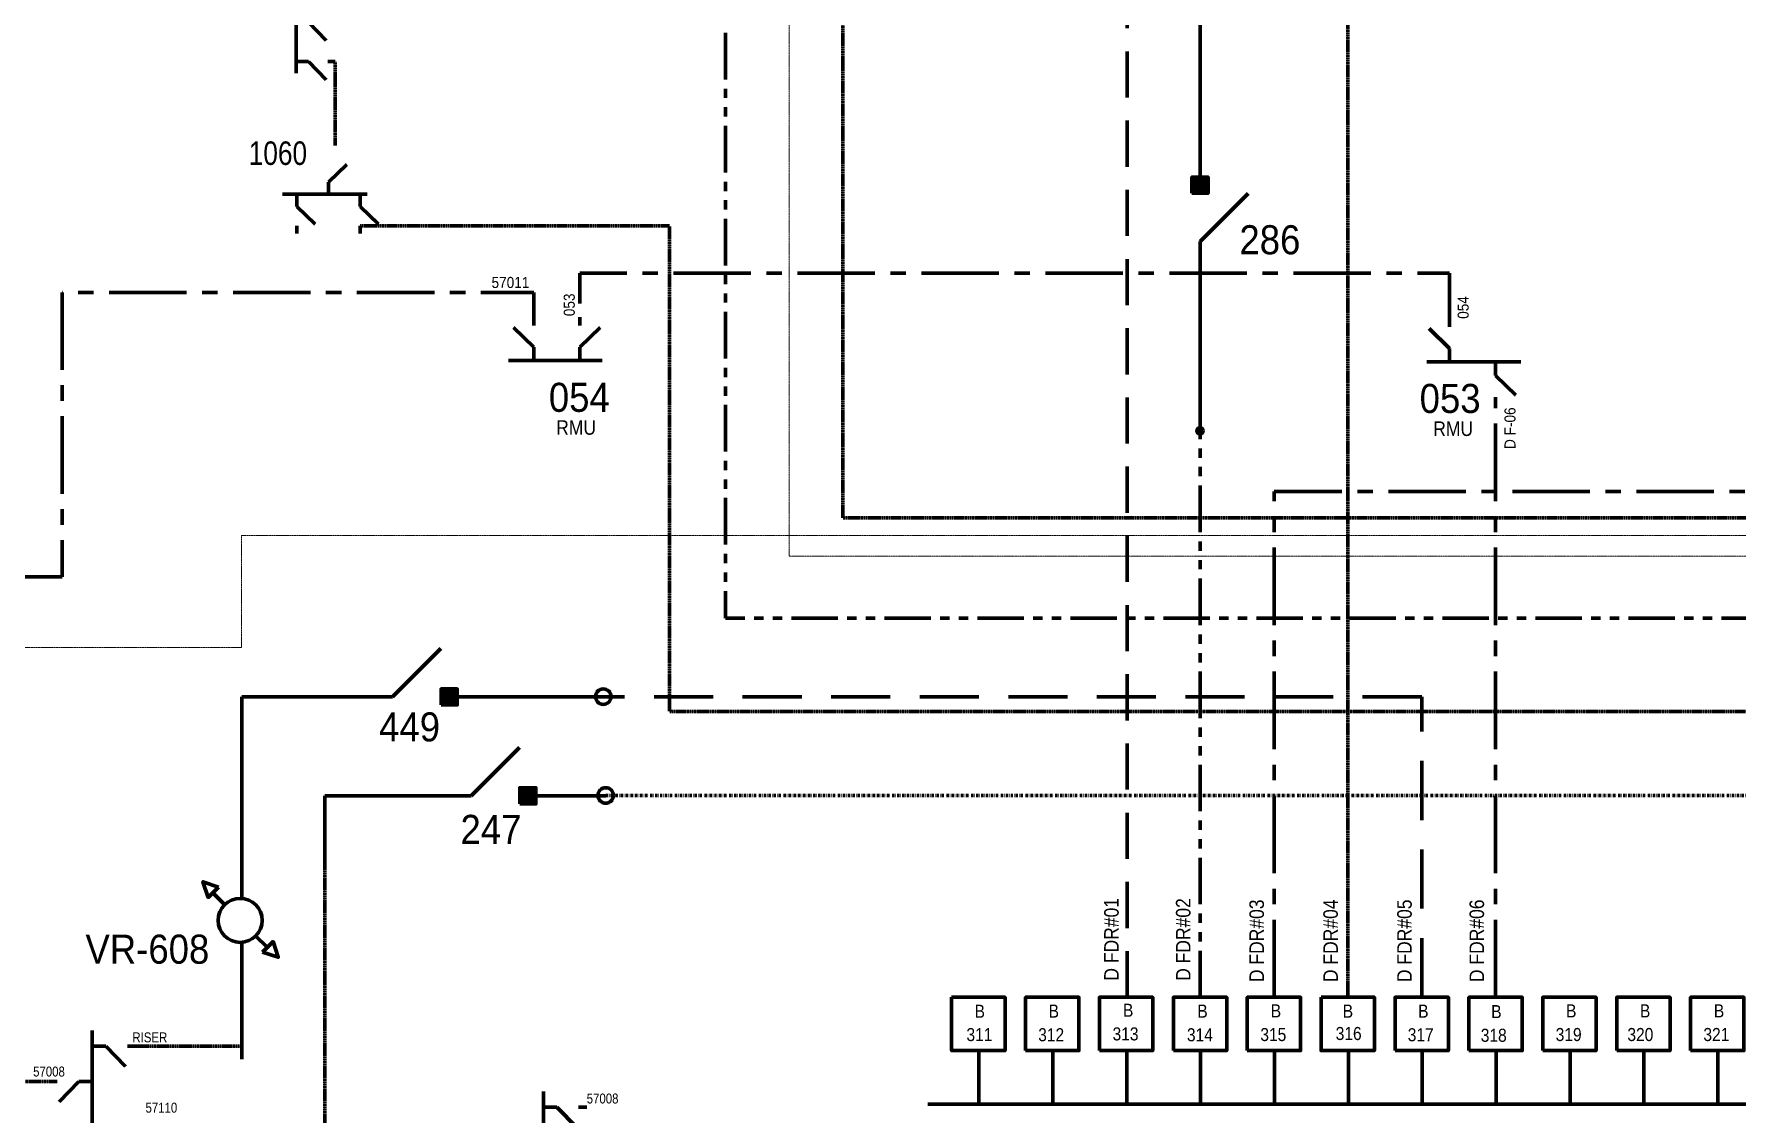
# Model space of a CAD drawing. Header units: metres. Extents: x 65984 to 144644, y -19036 to 23726.
# Drawn here: x 108138 to 108724, y 20772 to 21144 of the extents above; entities that cross this region are included whole.
import ezdxf
from ezdxf.enums import TextEntityAlignment as Align

# ---------------------------------------------------------------- set-up
doc = ezdxf.new("R2010")
doc.units = ezdxf.units.M
doc.header["$MEASUREMENT"] = 0
for name, pattern in [('( Center )', [2, 1.25, -0.25, 0.25, -0.25]), ('( Phantom )', [2.5, 1.25, -0.25, 0.25, -0.25, 0.25, -0.25]), ('DGN Style 3', [0.013877, 0, -0.013877]), ('DGN Style 4', [1.6, 0.8, -0.4, 0, -0.4]), ('HIDDEN2', [2381.25, 1587.5, -793.75])]:
    doc.linetypes.add(name, pattern=pattern)
doc.layers.get('0').update_dxf_attribs({"color": 95, "lineweight": 40})
for name, color, linetype, lineweight in [('ABS', 7, 'Continuous', 40), ('ABS NUMBER', 112, 'Continuous', 30), ('d_eos', 111, 'Continuous', 40), ('d_eos no', 121, 'Continuous', 40), ('d_switch', 95, 'Continuous', 40), ('d_ug cable', 95, 'Continuous', 40), ('FDR  1  16', 234, 'Continuous', 40), ('GRID STATION  04', 7, 'Continuous', 40), ('Level 37', 7, 'Continuous', 0), ('O H MAIN FEEDER', 4, 'Continuous', 100), ('REGULATOR', 5, 'Continuous', 40)]:
    doc.layers.add(name, color=color, linetype=linetype, lineweight=lineweight)
doc.styles.add('Style-Arial', font='arial.ttf')
doc.styles.add('Style-ENGINEERING', font='ENGINEERING.shx')
doc.styles.add('Style-msdefault', font='msdefault.shx')

# ---------------------------------------------------------------- blocks, each defined once
blk = doc.blocks.new('ABS2_1_1')
at = {"color": 0, "linetype": 'ByBlock', "lineweight": -2, "ltscale": 500}
for q in [(-29900, 43500), (0, 0)]:
    blk.add_line((0, 13600), q, dxfattribs=at)
at = {"color": 0, "linetype": 'ByBlock', "lineweight": -2, "ltscale": 500, "flags": 128}
for points in [[(5000, 43600), (-5000, 43600), (-5000, 53600), (5000, 53600)], [(3791, 49653), (3791, 49653), (3791, 49653)]]:
    blk.add_lwpolyline(points, close=True, dxfattribs=at)
at = {"color": 0, "linetype": 'ByBlock', "lineweight": -2, "ltscale": 500}
for points in [[(5000, 43600), (-5000, 43600), (5000, 53600), (-5000, 53600)], [(3791, 49653), (3791, 49653), (3791, 49653)]]:
    blk.add_solid(points, dxfattribs=at)
blk = doc.blocks.new('*U885')
at = {"layer": 'd_eos', "color": 7, "linetype": 'Continuous', "lineweight": 211, "ltscale": 0.638341}
for p, q in [((-7.44, 12.09), (-7.44, 14.92)), ((-7.44, 4.65), (-14.45, 11.44)), ((16.16, 0), (-16.16, 0)), ((-7.44, 0), (-7.44, 4.65)), ((8.41, 0), (8.41, -4.65)), ((8.41, -4.65), (15.42, -11.45)), ((8.41, -12.09), (8.41, -14.92))]:
    blk.add_line(p, q, dxfattribs=at)
blk = doc.blocks.new('*U2180')
at = {"layer": 'REGULATOR', "color": 251, "linetype": 'Continuous', "lineweight": 106}
for p, q in [((24, 25.1), (13.4, 14.5)), ((-14.9, -13.7), (-25.5, -24.4))]:
    blk.add_line(p, q, dxfattribs=at)
at = {"layer": 'REGULATOR', "color": 251, "linetype": 'Continuous', "lineweight": 106, "flags": 128}
for points in [[(29.5, 20), (34.4, 34.3), (20.1, 29.6)], [(-29.6, -20), (-34.4, -34.3), (-20.1, -29.5)]]:
    blk.add_lwpolyline(points, close=True, dxfattribs=at)
at = {"layer": 'REGULATOR', "color": 251, "linetype": 'Continuous', "lineweight": 106}
blk.add_circle((-0.8, 0.4), 20, dxfattribs=at)
blk = doc.blocks.new('*U3768')
at = {"layer": 'd_eos', "color": 7, "linetype": 'Continuous', "lineweight": 211, "ltscale": 0.574507}
for p, q in [((-10.9, 18.41), (-13.44, 18.41)), ((-4.2, 18.4), (-10.32, 12.1)), ((-0.02, 18.4), (-4.2, 18.4)), ((-0.02, -20.94), (-0.02, 23.24)), ((4.17, 7.47), (10.28, 13.78)), ((-0.02, 7.47), (4.17, 7.47)), ((10.87, 7.47), (13.41, 7.47)), ((-0.02, -3.46), (4.17, -3.46)), ((4.17, -3.46), (10.28, -9.76)), ((10.87, -3.46), (13.41, -3.46)), ((-0.02, -16.93), (4.17, -16.93)), ((4.17, -16.93), (10.28, -23.23)), ((10.87, -16.93), (13.41, -16.93))]:
    blk.add_line(p, q, dxfattribs=at)

msp = doc.modelspace()

# ---------------------------------------------------------------- linework, layer by layer
at = {"layer": 'd_eos', "color": 7, "linetype": 'Continuous', "lineweight": 211, "ltscale": 0.574507}
for p, q in [((108241.56, 21105.14), (108241.56, 21107.68)), ((108239.23, 21092.56), (108245.54, 21098.68)), ((108239.23, 21088.38), (108239.23, 21092.56)), ((108252.56, 21088.38), (108223.47, 21088.38)), ((108228.3, 21088.38), (108228.3, 21084.2)), ((108228.31, 21084.2), (108234.61, 21078.08)), ((108250.17, 21088.38), (108250.16, 21084.2)), ((108250.16, 21084.2), (108256.47, 21078.08)), ((108250.16, 21077.5), (108250.16, 21074.95))]:
    msp.add_line(p, q, dxfattribs=at)
at = {"layer": 'd_eos', "color": 6, "linetype": 'Continuous', "lineweight": 211, "ltscale": 0.574507}
msp.add_line((108228.3, 21077.5), (108228.3, 21074.95), dxfattribs=at)
at = {"layer": 'd_eos', "color": 7, "linetype": 'Continuous', "lineweight": 211, "ltscale": 0.638341}
for p, q in [((108309.88, 21035.8), (108302.88, 21042.6)), ((108309.88, 21043.24), (108309.88, 21046.07)), ((108325.74, 21043.24), (108325.74, 21046.07)), ((108325.74, 21035.8), (108332.74, 21042.6)), ((108333.48, 21031.15), (108301.16, 21031.15)), ((108309.88, 21031.15), (108309.88, 21035.8)), ((108325.74, 21031.15), (108325.74, 21035.8)), ((108157.96, 20755.52), (108157.96, 20800.68)), ((108157.96, 20795.31), (108162.61, 20795.31)), ((108162.61, 20795.31), (108169.4, 20788.31)), ((108170.05, 20795.31), (108172.88, 20795.31)), ((108145.87, 20783.16), (108143.04, 20783.16)), ((108153.31, 20783.16), (108146.51, 20776.16)), ((108157.96, 20783.16), (108153.31, 20783.16)), ((108313.25, 20734.49), (108313.25, 20779.65)), ((108313.25, 20774.28), (108317.9, 20774.28)), ((108317.9, 20774.28), (108324.69, 20767.28)), ((108325.34, 20774.28), (108328.17, 20774.28))]:
    msp.add_line(p, q, dxfattribs=at)
at = {"layer": 'd_ug cable', "color": 11, "linetype": 'DGN Style 3', "lineweight": 106}
for p, q in [((108241.56, 21107.68), (108241.56, 21134.12)), ((108250.16, 21077.5), (108356.58, 21077.5))]:
    msp.add_line(p, q, dxfattribs=at)
at = {"layer": 'd_ug cable', "color": 11, "linetype": '( Phantom )', "lineweight": 158, "ltscale": 12.802868}
msp.add_line((108539.23, 20812.12), (108539.23, 21007.01), dxfattribs=at)
at = {"layer": 'd_ug cable', "color": 251, "linetype": 'DGN Style 3', "lineweight": 140}
for p, q in [((108172.88, 20795.31), (108209.46, 20795.31)), ((108125.22, 20783.16), (108143.04, 20783.16))]:
    msp.add_line(p, q, dxfattribs=at)
at = {"layer": 'd_ug cable', "color": 251, "linetype": 'DGN Style 3', "lineweight": 106, "flags": 128}
msp.add_lwpolyline([(109137.55, 20812.12), (109137.55, 20977.11), (108416.33, 20977.11), (108416.33, 21525.01), (108501.21, 21525.01)], dxfattribs=at)
at = {"layer": 'd_ug cable', "color": 174, "linetype": '( Phantom )', "lineweight": 200, "ltscale": 12.802868, "flags": 128}
msp.add_lwpolyline([(108375.96, 21496.01), (108375.96, 20942.53), (108940.17, 20942.53)], dxfattribs=at)
at = {"layer": 'd_ug cable', "color": 171, "linetype": 'DGN Style 3', "lineweight": 13, "flags": 128}
msp.add_lwpolyline([(109188.42, 20812.12), (109188.42, 20963.85), (108397.86, 20963.85), (108397.86, 21361.77), (108314.69, 21361.77)], dxfattribs=at)
at = {"layer": 'd_ug cable', "color": 134, "linetype": 'HIDDEN2', "lineweight": 211, "ltscale": 0.01}
msp.add_lwpolyline([(108514.16, 20812.12), (108514.16, 21204.66), (108595.67, 21204.66)], dxfattribs=at)
at = {"layer": 'd_ug cable', "color": 218, "linetype": 'DGN Style 3', "lineweight": 211, "flags": 128}
msp.add_lwpolyline([(108590.1, 20812.12), (108590.1, 21177.58), (108674.65, 21177.58)], dxfattribs=at)
at = {"layer": 'd_ug cable', "color": 11, "linetype": 'DGN Style 3', "lineweight": 106, "flags": 128}
msp.add_lwpolyline([(108977.52, 20812.12), (108977.52, 20910.45), (108356.58, 20910.45), (108356.58, 21077.5)], dxfattribs=at)
at = {"layer": 'd_ug cable', "color": 55, "linetype": 'DGN Style 3', "lineweight": 0, "flags": 128}
msp.add_lwpolyline([(108112.15, 20932.48), (108209.32, 20932.48), (108209.32, 20970.96), (109260.74, 20970.96), (109260.74, 20949.95)], dxfattribs=at)
at = {"layer": 'd_ug cable', "color": 251, "linetype": 'HIDDEN2', "lineweight": 140, "ltscale": 0.012803}
msp.add_lwpolyline([(108615.53, 20812.12), (108615.53, 20915.48), (108329.9, 20915.48)], dxfattribs=at)
at = {"layer": 'd_ug cable', "color": 22, "linetype": 'DGN Style 4', "lineweight": 140, "flags": 128}
msp.add_lwpolyline([(108334.66, 20881.54), (109112.41, 20881.54), (109112.41, 20812.12)], dxfattribs=at)
at = {"layer": 'd_ug cable', "color": 22, "linetype": 'DGN Style 3', "lineweight": 140, "flags": 128}
msp.add_lwpolyline([(108237.97, 20856.49), (108237.97, 20856.49), (108237.97, 20615.1), (108300.77, 20615.1)], dxfattribs=at)
at = {"layer": 'FDR  1  16', "color": 5, "linetype": '( Center )', "lineweight": 211, "ltscale": 21.338113}
msp.add_line((108640.97, 20812.12), (108640.97, 21015.8), dxfattribs=at)
at = {"layer": 'FDR  1  16', "color": 5, "linetype": '( Center )', "lineweight": 211, "ltscale": 21.338113, "flags": 128}
for points in [[(108564.75, 20812.12), (108564.75, 20986.16), (109292.67, 20986.16), (109292.67, 21147.94)], [(108625.11, 21045.64), (108625.11, 21061.26), (108325.74, 21061.26), (108325.74, 21046.07)], [(108309.88, 21046.07), (108309.88, 21054.6), (108147.62, 21054.6), (108147.62, 20956.77), (108112.15, 20956.77)]]:
    msp.add_lwpolyline(points, dxfattribs=at)
at = {"layer": 'GRID STATION  04', "color": 121, "linetype": 'Continuous', "lineweight": 70, "ltscale": 0.588932}
for p, q in [((108463.13, 20775.38), (108463.13, 20793.75)), ((108488.56, 20793.75), (108488.56, 20775.38)), ((108641.16, 20793.75), (108641.16, 20775.38)), ((108666.59, 20793.75), (108666.59, 20775.38)), ((108692.02, 20793.75), (108692.02, 20775.38)), ((108717.46, 20793.75), (108717.46, 20775.38))]:
    msp.add_line(p, q, dxfattribs=at)
at = {"layer": 'GRID STATION  04', "color": 134, "linetype": 'Continuous', "lineweight": 70, "ltscale": 0.588932}
msp.add_line((108513.99, 20793.75), (108513.99, 20775.38), dxfattribs=at)
at = {"layer": 'GRID STATION  04', "color": 214, "linetype": 'Continuous', "lineweight": 70, "ltscale": 0.588932}
msp.add_line((108539.43, 20793.75), (108539.43, 20775.38), dxfattribs=at)
at = {"layer": 'GRID STATION  04', "color": 5, "linetype": 'Continuous', "lineweight": 70, "ltscale": 0.588932}
msp.add_line((108564.86, 20793.75), (108564.86, 20775.38), dxfattribs=at)
at = {"layer": 'GRID STATION  04', "color": 218, "linetype": 'Continuous', "lineweight": 70, "ltscale": 0.588932}
msp.add_line((108590.29, 20775.38), (108590.29, 20793.75), dxfattribs=at)
at = {"layer": 'GRID STATION  04', "color": 251, "linetype": 'Continuous', "lineweight": 70, "ltscale": 0.588932}
msp.add_line((108615.72, 20793.75), (108615.72, 20775.38), dxfattribs=at)
at = {"layer": 'GRID STATION  04', "color": 121, "linetype": 'Continuous', "lineweight": 211, "ltscale": 0.588932}
msp.add_line((108737.35, 20775.38), (108445.53, 20775.38), dxfattribs=at)
at = {"layer": 'GRID STATION  04', "color": 121, "linetype": 'Continuous', "lineweight": 70, "ltscale": 0.588932, "flags": 128}
for points in [[(108453.75, 20812.12), (108453.75, 20793.75), (108472.12, 20793.75), (108472.12, 20812.12)], [(108479.18, 20793.75), (108479.18, 20812.12), (108497.55, 20812.12), (108497.55, 20793.75)], [(108631.78, 20793.75), (108631.78, 20812.12), (108650.15, 20812.12), (108650.15, 20793.75)], [(108657.22, 20793.75), (108657.22, 20812.12), (108675.59, 20812.12), (108675.59, 20793.75)], [(108682.65, 20793.75), (108682.65, 20812.12), (108701.02, 20812.12), (108701.02, 20793.75)], [(108708.08, 20793.75), (108708.08, 20812.12), (108726.45, 20812.12), (108726.45, 20793.75)]]:
    msp.add_lwpolyline(points, close=True, dxfattribs=at)
at = {"layer": 'GRID STATION  04', "color": 134, "linetype": 'Continuous', "lineweight": 70, "ltscale": 0.588932, "flags": 128}
msp.add_lwpolyline([(108504.62, 20793.75), (108504.62, 20812.12), (108522.99, 20812.12), (108522.99, 20793.75)], close=True, dxfattribs=at)
at = {"layer": 'GRID STATION  04', "color": 214, "linetype": 'Continuous', "lineweight": 70, "ltscale": 0.588932, "flags": 128}
msp.add_lwpolyline([(108530.05, 20793.75), (108530.05, 20812.12), (108548.42, 20812.12), (108548.42, 20793.75)], close=True, dxfattribs=at)
at = {"layer": 'GRID STATION  04', "color": 5, "linetype": 'Continuous', "lineweight": 70, "ltscale": 0.588932, "flags": 128}
msp.add_lwpolyline([(108555.48, 20793.75), (108555.48, 20812.12), (108573.85, 20812.12), (108573.85, 20793.75)], close=True, dxfattribs=at)
at = {"layer": 'GRID STATION  04', "color": 218, "linetype": 'Continuous', "lineweight": 70, "ltscale": 0.588932, "flags": 128}
msp.add_lwpolyline([(108580.92, 20812.12), (108580.92, 20793.75), (108599.29, 20793.75), (108599.29, 20812.12)], close=True, dxfattribs=at)
at = {"layer": 'GRID STATION  04', "color": 251, "linetype": 'Continuous', "lineweight": 70, "ltscale": 0.588932, "flags": 128}
msp.add_lwpolyline([(108606.35, 20793.75), (108606.35, 20812.12), (108624.72, 20812.12), (108624.72, 20793.75)], close=True, dxfattribs=at)
at = {"layer": 'O H MAIN FEEDER', "color": 251, "lineweight": 211, "ltscale": 0.498271}
for p, q in [((108209.46, 20915.48), (108255.13, 20915.48)), ((108209.46, 20915.48), (108209.46, 20846.31)), ((108281.94, 20915.48), (108333.94, 20915.48)), ((108209.46, 20831.05), (108209.46, 20790.84))]:
    msp.add_line(p, q, dxfattribs=at)
at = {"layer": 'O H MAIN FEEDER', "color": 22, "lineweight": 211, "ltscale": 0.498271}
for p, q in [((108237.97, 20881.47), (108237.97, 20856.49)), ((108237.97, 20881.47), (108281.61, 20881.47)), ((108309.01, 20881.47), (108334.76, 20881.47))]:
    msp.add_line(p, q, dxfattribs=at)
at = {"layer": 'O H MAIN FEEDER', "color": 11, "lineweight": 211, "ltscale": 0.498271, "flags": 128}
for points in [[(108539.23, 21092.71), (108539.23, 21230.67), (108454.24, 21230.67)], [(108539.23, 21007.01), (108539.23, 21064.59)]]:
    msp.add_lwpolyline(points, dxfattribs=at)
at = {"layer": 'O H MAIN FEEDER', "color": 214, "lineweight": 211, "ltscale": 0.498271}
msp.add_circle((108539.23, 21007.01), 1.09, dxfattribs=at)
at = {"layer": 'O H MAIN FEEDER', "color": 251, "lineweight": 211, "ltscale": 0.498271}
msp.add_circle((108333.83, 20915.55), 2.67, dxfattribs=at)
at = {"layer": 'O H MAIN FEEDER', "color": 22, "lineweight": 211, "ltscale": 0.498271}
msp.add_circle((108334.66, 20881.54), 2.67, dxfattribs=at)

# ---------------------------------------------------------------- block references
at = {"layer": 'ABS', "color": 7, "linetype": 'Continuous', "lineweight": 211, "ltscale": 0.829472, "xscale": 0.000555747191877611, "zscale": 0.0003680335276451397}
for p, yscale, rotation in [((108539.23, 21064.54), -0.0005557471918776113, 180.0000000000002), ((108253.77, 20915.45), 0.000555747191877611, 269.9999999999998), ((108280.84, 20881.44), 0.000555747191877611, 269.9999999999998)]:
    msp.add_blockref('ABS2_1_1', p, dxfattribs=dict(at, yscale=yscale, rotation=rotation))
at = {"layer": 'd_eos', "color": 7, "linetype": 'Continuous', "lineweight": 211, "ltscale": 0.574507}
msp.add_blockref('*U3768', (108228.15, 21151.05), dxfattribs=at)
at = {"layer": 'd_eos', "color": 7, "linetype": 'Continuous', "lineweight": 211, "ltscale": 0.638341, "rotation": 179.9971420911776}
msp.add_blockref('*U885', (108633.52, 21030.72), dxfattribs=at)
at = {"layer": 'REGULATOR', "color": 251, "linetype": 'Continuous', "lineweight": 106, "xscale": 0.3780441023579738, "yscale": 0.3780441023579738, "zscale": 0.3780441023579738, "rotation": 90.00000000000001}
msp.add_blockref('*U2180', (108209, 20838.87), dxfattribs=at)

# ---------------------------------------------------------------- texts
at = {"layer": 'ABS NUMBER', "color": 7, "lineweight": 140, "style": 'Style-Arial', "width": 0.9}
for s, p in [('286', (108552.8, 21077.75)), ('VR-608', (108155.6, 20833.67))]:
    msp.add_text(s, height=10, dxfattribs=at).set_placement(p, align=Align.TOP_LEFT)
for s, p in [('449', (108277.65, 20910.14)), ('247', (108305.66, 20874.87))]:
    msp.add_text(s, height=10, dxfattribs=at).set_placement(p, align=Align.TOP_RIGHT)
at = {"layer": 'd_eos no', "color": 7, "linetype": 'Continuous', "lineweight": 140, "style": 'Style-msdefault', "width": 0.833333}
msp.add_text('1060', height=8.1, dxfattribs=at).set_placement((108211.8, 21106.59), align=Align.TOP_LEFT)
at = {"layer": 'd_eos no', "color": 7, "linetype": 'Continuous', "lineweight": 140, "style": 'Style-Arial', "width": 0.9}
msp.add_text('054', height=10, dxfattribs=at).set_placement((108336.07, 21013.54), align=Align.RIGHT)
msp.add_text('053', height=10, dxfattribs=at).set_placement((108614.83, 21013.15))
at = {"layer": 'd_switch', "color": 6, "linetype": 'Continuous', "lineweight": 30, "style": 'Style-ENGINEERING', "width": 0.921053}
msp.add_text('57011', height=3.8, dxfattribs=at).set_placement((108308.39, 21056.15), align=Align.RIGHT)
msp.add_text('053', height=3.8, rotation=90, dxfattribs=at).set_placement((108324.03, 21054.25), align=Align.RIGHT)
for s, p in [('054', (108627.91, 21053.35)), ('D F-06', (108644.03, 21015.07))]:
    msp.add_text(s, height=3.8, rotation=90, dxfattribs=at).set_placement(p, align=Align.TOP_RIGHT)
at = {"layer": 'd_switch', "color": 1, "linetype": 'Continuous', "lineweight": 30, "style": 'Style-ENGINEERING', "width": 0.857143}
for s, p in [('RISER', (108183.77, 20800.03)), ('57008', (108148.51, 20788.27)), ('57008', (108339.06, 20778.99)), ('57110', (108187.2, 20775.84))]:
    msp.add_text(s, height=3.43, dxfattribs=at).set_placement(p, align=Align.TOP_RIGHT)
at = {"layer": 'GRID STATION  04', "color": 134, "linetype": 'Continuous', "lineweight": 70, "style": 'Style-msdefault', "width": 0.9}
msp.add_text('D FDR#01', height=5, rotation=90, dxfattribs=at).set_placement((108506.24, 20817.84), align=Align.TOP_LEFT)
at = {"layer": 'GRID STATION  04', "color": 214, "linetype": 'Continuous', "lineweight": 70, "style": 'Style-msdefault', "width": 0.9}
msp.add_text('D FDR#02', height=5, rotation=90, dxfattribs=at).set_placement((108530.95, 20817.77), align=Align.TOP_LEFT)
at = {"layer": 'GRID STATION  04', "color": 5, "linetype": 'Continuous', "lineweight": 70, "style": 'Style-msdefault', "width": 0.9}
msp.add_text('D FDR#03', height=5, rotation=90, dxfattribs=at).set_placement((108556.24, 20817.33), align=Align.TOP_LEFT)
at = {"layer": 'GRID STATION  04', "color": 218, "linetype": 'Continuous', "lineweight": 70, "style": 'Style-msdefault', "width": 0.9}
msp.add_text('D FDR#04', height=5, rotation=90, dxfattribs=at).set_placement((108581.68, 20817.33), align=Align.TOP_LEFT)
at = {"layer": 'GRID STATION  04', "color": 251, "linetype": 'Continuous', "lineweight": 70, "style": 'Style-msdefault', "width": 0.9}
for s, p in [('D FDR#05', (108607.11, 20817.33)), ('D FDR#06', (108632, 20817.33))]:
    msp.add_text(s, height=5, rotation=90, dxfattribs=at).set_placement(p, align=Align.TOP_LEFT)
at = {"layer": 'GRID STATION  04', "color": 121, "linetype": 'Continuous', "lineweight": 70, "style": 'Style-msdefault', "width": 0.888889}
for s, p in [('B', (108461.65, 20809.54)), ('B', (108487.12, 20809.61)), ('B', (108639.46, 20809.42)), ('B', (108665.24, 20809.68)), ('B', (108690.67, 20809.68)), ('B', (108716.1, 20809.68)), ('311', (108458.84, 20801.52)), ('312', (108483.54, 20801.47)), ('318', (108635.87, 20801.28)), ('319', (108661.66, 20801.54)), ('320', (108686.34, 20801.54)), ('321', (108712.5, 20801.54))]:
    msp.add_text(s, height=4.5, dxfattribs=at).set_placement(p, align=Align.TOP_LEFT)
at = {"layer": 'GRID STATION  04', "color": 134, "linetype": 'Continuous', "lineweight": 70, "style": 'Style-msdefault', "width": 0.888889}
for s, p in [('B', (108512.72, 20809.89)), ('313', (108509.14, 20801.75))]:
    msp.add_text(s, height=4.5, dxfattribs=at).set_placement(p, align=Align.TOP_LEFT)
at = {"layer": 'GRID STATION  04', "color": 214, "linetype": 'Continuous', "lineweight": 70, "style": 'Style-msdefault', "width": 0.888889}
for s, p in [('B', (108538.31, 20809.6)), ('314', (108534.73, 20801.46))]:
    msp.add_text(s, height=4.5, dxfattribs=at).set_placement(p, align=Align.TOP_LEFT)
at = {"layer": 'GRID STATION  04', "color": 5, "linetype": 'Continuous', "lineweight": 70, "style": 'Style-msdefault', "width": 0.888889}
for s, p in [('B', (108563.59, 20809.68)), ('315', (108560, 20801.53))]:
    msp.add_text(s, height=4.5, dxfattribs=at).set_placement(p, align=Align.TOP_LEFT)
at = {"layer": 'GRID STATION  04', "color": 218, "linetype": 'Continuous', "lineweight": 70, "style": 'Style-msdefault', "width": 0.888889}
for s, p in [('B', (108588.36, 20809.6)), ('316', (108585.94, 20801.89))]:
    msp.add_text(s, height=4.5, dxfattribs=at).set_placement(p, align=Align.TOP_LEFT)
at = {"layer": 'GRID STATION  04', "color": 251, "linetype": 'Continuous', "lineweight": 70, "style": 'Style-msdefault', "width": 0.888889}
for s, p in [('B', (108614.31, 20809.6)), ('317', (108610.73, 20801.46))]:
    msp.add_text(s, height=4.5, dxfattribs=at).set_placement(p, align=Align.TOP_LEFT)
at = {"layer": 'Level 37', "color": 7, "linetype": 'Continuous', "lineweight": 80, "style": 'Style-msdefault', "width": 0.9}
msp.add_text('RMU', height=5, dxfattribs=at).set_placement((108331.33, 21005.65), align=Align.RIGHT)
msp.add_text('RMU', height=5, dxfattribs=at).set_placement((108619.52, 21005.23))

doc.saveas('drawing.dxf')
